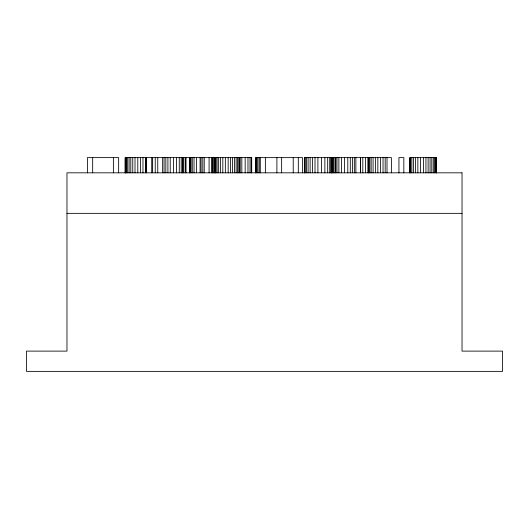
<?xml version="1.0" encoding="UTF-8"?>
<svg xmlns="http://www.w3.org/2000/svg" width="529" height="529" viewBox="0 0 529 529"><rect width="100%" height="100%" fill="white"/><g stroke="black" fill="none" stroke-linecap="round" stroke-linejoin="round"><path stroke-width="0.79" d="M66.971 213.346L462.029 213.346M436.385 172.824L436.385 157.629L409.783 157.629L409.783 172.824M436.359 157.629L436.359 172.824M436.227 157.629L436.227 172.824M435.499 157.629L435.499 172.824M434.521 157.629L434.521 172.824M433.284 157.629L433.284 172.824M431.796 157.629L431.796 172.824M430.064 157.629L430.064 172.824M428.113 157.629L428.113 172.824M425.938 157.629L425.938 172.824M423.531 157.629L423.531 172.824M420.529 157.629L420.529 172.824M417.857 157.629L417.857 172.824M415.51 157.629L415.51 172.824M413.493 157.629L413.493 172.824M411.866 157.629L411.866 172.824M410.709 157.629L410.709 172.824M410.015 157.629L410.015 172.824M403.832 172.824L403.832 157.629L398.939 157.629L398.939 172.824M391.387 172.824L391.387 157.629L304.367 157.629L304.367 172.824M387.01 157.629L387.01 172.824M385.172 157.629L385.172 172.824M383.036 157.629L383.036 172.824M380.596 157.629L380.596 172.824M377.851 157.629L377.851 172.824M375.378 157.629L375.378 172.824M373.084 157.629L373.084 172.824M371.153 157.629L371.153 172.824M369.791 157.629L369.791 172.824M368.878 157.629L368.878 172.824M368.283 157.629L368.283 172.824M367.986 157.629L367.986 172.824M365.473 157.629L365.473 172.824M362.801 157.629L362.801 172.824M360.454 157.629L360.454 172.824M360.401 157.629L360.401 172.824M355.865 157.629L355.865 172.824M354.331 157.629L354.331 172.824M352.473 157.629L352.473 172.824M350.297 157.629L350.297 172.824M347.791 157.629L347.791 172.824M344.485 157.629L344.485 172.824M341.45 157.629L341.45 172.824M338.877 157.629L338.877 172.824M336.966 157.629L336.966 172.824M335.77 157.629L335.77 172.824M335.373 157.629L335.373 172.824M334.044 157.629L334.044 172.824M333.164 157.629L333.164 172.824M332.536 157.629L332.536 172.824M332.033 157.629L332.033 172.824M331.405 157.629L331.405 172.824M331.174 157.629L331.174 172.824M330.989 157.629L330.989 172.824M329.739 157.629L329.739 172.824M327.682 157.629L327.682 172.824M324.872 157.629L324.872 172.824M321.533 157.629L321.533 172.824M317.903 157.629L317.903 172.824M315.013 157.629L315.013 172.824M312.421 157.629L312.421 172.824M310.12 157.629L310.12 172.824M308.103 157.629L308.103 172.824M306.47 157.629L306.47 172.824M305.299 157.629L305.299 172.824M304.598 157.629L304.598 172.824M302.548 172.824L302.548 157.629L255.481 157.629L255.481 172.824M298.31 157.629L298.31 172.824M293.225 157.629L293.225 172.824M281.646 157.629L281.646 172.824M276.892 157.629L276.892 172.824M265.373 157.629L265.373 172.824M260.288 157.629L260.288 172.824M259.243 157.629L259.243 172.824M257.901 157.629L257.901 172.824M256.829 157.629L256.829 172.824M256.016 157.629L256.016 172.824M251.698 172.824L251.698 157.629L125.142 157.629L125.142 172.824M251.282 157.629L251.282 172.824M250.032 157.629L250.032 172.824M247.975 157.629L247.975 172.824M245.165 157.629L245.165 172.824M241.826 157.629L241.826 172.824M240.179 157.629L240.179 172.824M239.63 157.629L239.63 172.824M238.777 157.629L238.777 172.824M237.614 157.629L237.614 172.824M236.139 157.629L236.139 172.824M234.426 157.629L234.426 172.824M232.522 157.629L232.522 172.824M230.439 157.629L230.439 172.824M228.164 157.629L228.164 172.824M225.347 157.629L225.347 172.824M222.821 157.629L222.821 172.824M220.586 157.629L220.586 172.824M218.642 157.629L218.642 172.824M217.069 157.629L217.069 172.824M215.938 157.629L215.938 172.824M215.429 157.629L215.429 172.824M215.263 157.629L215.263 172.824M215.038 157.629L215.038 172.824M214.576 157.629L214.576 172.824M213.326 157.629L213.326 172.824M212.513 157.629L212.513 172.824M212.063 157.629L212.063 172.824M211.917 157.629L211.917 172.824M209.087 157.629L209.087 172.824M204.267 157.629L204.194 172.824M202.799 157.629L202.799 172.824M201.08 157.629L201.08 172.824M200.094 157.629L200.094 172.824M196.398 157.629L196.398 172.824M194.031 157.629L194.031 172.824M192.265 157.629L192.265 172.824M191.015 157.629L191.015 172.824M190.202 157.629L190.202 172.824M189.752 157.629L189.752 172.824M189.607 157.629L189.607 172.824M186.016 157.629L186.016 172.824M185.295 157.629L185.295 172.824M183.722 157.629L183.722 172.824M182.809 157.629L182.809 172.824M182.412 157.629L182.412 172.824M181.222 157.629L181.222 172.824M179.271 157.629L179.271 172.824M176.6 157.629L176.6 172.824M173.492 157.629L173.492 172.824M170.226 157.629L170.226 172.824M167.905 157.629L167.905 172.824M165.841 157.629L165.841 172.824M164.069 157.629L164.069 172.824M162.648 157.629L162.648 172.824M157.754 157.629L157.754 172.824M155.235 157.629L155.235 172.824M152.643 157.629L152.643 172.824M151.724 157.629L151.724 172.824M146.612 157.629L146.612 172.824M145.984 157.629L145.984 172.824M145.634 157.629L145.634 172.824M142.969 157.629L142.969 172.824M140.403 157.629L140.403 172.824M137.798 157.629L137.798 172.824M135.007 157.629L135.007 172.824M132.766 157.629L132.766 172.824M130.802 157.629L130.802 172.824M129.109 157.629L129.109 172.824M127.694 157.629L127.694 172.824M126.576 157.629L126.576 172.824M125.783 157.629L125.783 172.824M125.386 157.629L125.386 172.824M125.3 157.629L125.3 172.824M118.648 172.824L118.648 157.629L87.397 157.629L87.397 172.824M113.378 157.629L113.378 172.824M92.668 157.629L92.668 172.824M462.029 172.824L66.971 172.824L66.971 351.111L26.45 351.111L26.45 371.371L502.55 371.371L502.55 351.111L462.029 351.111L462.029 172.824"/></g></svg>
